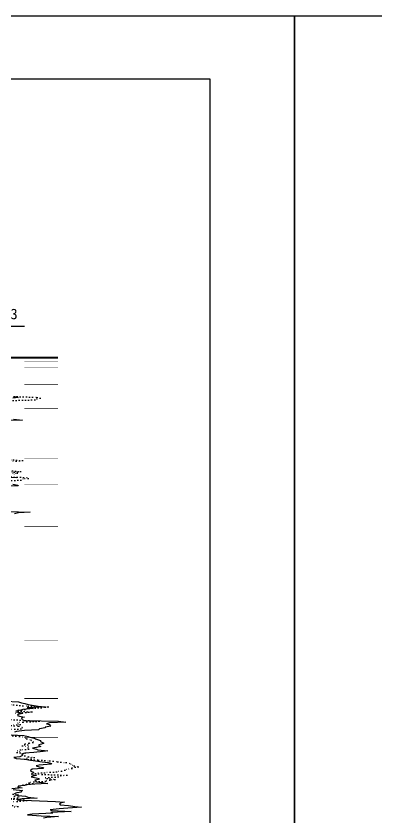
# Model space of a CAD drawing. Extents: x -37 to 3540, y -1485 to 297.
# Drawn here: x 402.7 to 488.3, y 106.8 to 297 of the extents above; entities that cross this region are included whole.
import ezdxf
from ezdxf.enums import TextEntityAlignment as Align

# ---------------------------------------------------------------- set-up
doc = ezdxf.new("R2010")
doc.units = 0
doc.linetypes.add('DOT', pattern=[6.35, 0, -6.35])
for name, color, linetype in [('CURVE', 200, 'CONTINUOUS'), ('FRAME', 7, 'CONTINUOUS'), ('HOLE', 41, 'CONTINUOUS'), ('STRATUM', 241, 'CONTINUOUS')]:
    doc.layers.add(name, color=color, linetype=linetype)
doc.styles.add('ST', font='')
doc.styles.get('ST').set_extended_font_data('SimSun')

msp = doc.modelspace()

# ---------------------------------------------------------------- linework, layer by layer
at = {"layer": 'CURVE', "color": 100, "linetype": 'DOT', "ltscale": 0.1}
for points in [[(402.24, 206.78), (407.71, 206.58), (408.45, 206.38), (407.63, 206.18), (407.16, 205.98), (398.93, 205.78)], [(401.38, 191.78), (404.25, 191.58), (401.78, 191.38)], [(401.86, 189.18), (403.78, 188.98), (401.04, 188.78), (402.98, 188.58), (402.06, 188.38)], [(400.08, 187.78), (405.31, 187.58), (405.58, 187.38), (404.41, 187.18), (403.88, 186.98), (400.42, 186.78)], [(401.37, 133.78), (402.89, 133.58), (405.63, 133.38), (410.33, 133.18), (408.7, 132.98), (405.36, 132.78), (404.83, 132.58), (403.05, 132.38), (403.19, 132.18), (406.47, 131.98), (404.16, 131.78), (402.52, 131.58)], [(401.52, 130.18), (405, 129.98), (408.24, 129.78), (404.36, 129.58), (403.04, 129.38), (403.29, 129.18), (403.66, 128.98), (401.57, 128.78), (403.39, 128.58), (404.14, 128.38), (404.16, 128.18), (403.87, 127.98), (401.22, 127.78)], [(401.21, 126.38), (403.51, 126.18), (404.84, 125.98), (404.98, 125.78), (405.25, 125.58), (406.26, 125.38), (406.31, 125.18), (406.81, 124.98), (406.71, 124.78), (405.72, 124.58), (404.77, 124.38), (405.53, 124.18), (404.23, 123.98), (405.65, 123.78), (405.51, 123.58), (405.55, 123.38), (405.7, 123.18), (403.75, 122.98), (402.97, 122.78), (403.65, 122.58), (403, 122.38), (404.96, 122.18), (404.28, 121.98), (404.27, 121.78), (404.77, 121.58), (405.71, 121.38), (407.01, 121.18), (405.3, 120.98), (404.83, 120.78), (408.08, 120.58), (410.77, 120.38), (412.61, 120.18), (414.65, 119.98), (415.45, 119.78), (415.68, 119.58), (416.11, 119.38), (416.52, 119.18), (417.46, 118.98), (416, 118.78), (415.97, 118.58), (414.7, 118.38), (414.28, 118.18), (413.53, 117.98), (412.32, 117.78), (409.49, 117.58), (407.35, 117.38), (408.93, 117.18), (414.8, 116.98), (413.39, 116.78), (412.7, 116.58), (409.64, 116.38), (410.07, 116.18), (411.91, 115.98), (410.74, 115.78), (409.67, 115.58), (406.94, 115.38), (405.8, 115.18), (406.71, 114.98), (405.11, 114.78), (403.75, 114.58), (403.66, 114.38), (403.14, 114.18), (402.48, 113.98)], [(401.27, 112.58), (403.19, 112.38), (402.77, 112.18), (402.37, 111.98), (403.47, 111.78), (403.03, 111.58), (400.75, 111.38), (404.64, 111.18), (405.2, 110.98), (402.95, 110.78), (401.8, 110.58)], [(401.92, 109.78), (403.11, 109.58), (402.29, 109.38)]]:
    msp.add_lwpolyline(points, dxfattribs=at)
at = {"layer": 'CURVE', "color": 30, "linetype": 'Continuous'}
for points in [[(402.54, 206.78), (403.26, 206.58), (401.99, 206.38)], [(402.11, 201.38), (404.27, 201.18), (398.41, 200.98)], [(399.02, 187.78), (402.86, 187.58), (396.87, 187.38)], [(401.99, 185.98), (403.11, 185.78), (403.25, 185.58), (394.75, 185.38)], [(397.79, 179.58), (406.06, 179.38), (403.34, 179.18), (402.38, 178.98)], [(400.24, 134.58), (403.29, 134.38), (404.05, 134.18), (404.83, 133.98), (405.62, 133.78), (406.56, 133.58), (407.95, 133.38), (409.66, 133.18), (405.33, 132.98), (406.86, 132.78), (404.34, 132.58), (403.88, 132.38), (402.71, 132.18)], [(402.67, 131.98), (404.16, 131.78), (404.35, 131.58), (403.13, 131.38), (403.1, 131.18), (403.54, 130.98), (404.71, 130.78), (403.99, 130.58), (404.12, 130.38), (404.17, 130.18), (404.66, 129.98), (412.83, 129.78), (414.52, 129.58), (410.62, 129.38), (409.94, 129.18), (410.71, 128.98), (410.75, 128.78), (411, 128.58), (409.66, 128.38), (409.65, 128.18), (408.29, 127.98), (408.08, 127.78), (404.72, 127.58), (402.85, 127.38), (402.39, 127.18)], [(401.55, 126.58), (404.53, 126.38), (405.62, 126.18), (406, 125.98), (407.13, 125.78), (407.37, 125.58), (408.07, 125.38), (408.55, 125.18), (408.49, 124.98), (408.98, 124.78), (409.32, 124.58), (408.76, 124.38), (408.09, 124.18), (408.11, 123.98), (408.6, 123.78), (407.57, 123.58), (406.6, 123.38), (407.61, 123.18), (407.92, 122.98), (410.29, 122.78), (409.12, 122.58), (406.97, 122.38), (404.83, 122.18), (404.02, 121.98), (404.34, 121.78), (404.13, 121.58), (403.6, 121.38), (402.22, 121.18), (402.74, 120.98), (404.79, 120.78), (406.16, 120.58), (407.3, 120.38), (408.92, 120.18), (410.32, 119.98), (411.13, 119.78), (411.09, 119.58), (408.21, 119.38), (407.49, 119.18), (408.22, 118.98), (409.22, 118.78), (409.05, 118.58), (406.56, 118.38), (406.23, 118.18), (406.13, 117.98), (406.67, 117.78), (406.98, 117.58), (406.49, 117.38), (406.38, 117.18), (407.58, 116.98), (406.77, 116.78), (406.32, 116.58), (407.52, 116.38), (408.23, 116.18), (408.03, 115.98), (407.16, 115.78), (407.48, 115.58), (407.6, 115.38), (409.43, 115.18), (410.24, 114.98), (405.62, 114.78), (404.73, 114.58), (403.25, 114.38), (403.33, 114.18), (404.21, 113.98), (401.73, 113.78)], [(402.05, 113.58), (404.23, 113.38), (403.89, 113.18), (404.04, 112.98), (402.94, 112.78), (402.27, 112.58)], [(402.42, 112.38), (403.26, 112.18), (404.98, 111.98), (405.52, 111.78), (407.76, 111.58), (404.19, 111.38), (402.96, 111.18), (406.38, 110.98), (412.12, 110.78), (414.25, 110.58), (413.29, 110.38), (413.01, 110.18), (413.15, 109.98), (415.16, 109.78), (416.66, 109.58), (418.26, 109.38), (415.04, 109.18), (412.97, 108.98), (410.82, 108.78), (411.23, 108.58), (415.78, 108.38), (410.99, 108.18), (411.35, 107.98), (406.51, 107.78), (405.47, 107.58), (408.7, 107.38), (412.82, 107.18), (409.99, 106.98), (409.24, 106.78)]]:
    msp.add_lwpolyline(points, dxfattribs=at)
at = {"layer": 'FRAME', "color": 245, "linetype": 'Continuous'}
for p, q in [((468.75, 297), (-37.39, 297)), ((468.75, 0), (468.75, 297))]:
    msp.add_line(p, q, dxfattribs=at)
at = {"layer": 'FRAME', "linetype": 'Continuous'}
for p, q in [((448.75, 282), (-17.39, 282)), ((448.75, 15), (448.75, 282))]:
    msp.add_line(p, q, dxfattribs=at)
at = {"layer": 'FRAME', "color": 245, "linetype": 'Continuous'}
msp.add_lwpolyline([(468.75, 0), (888.75, 0), (888.75, 297), (468.75, 297)], close=True, dxfattribs=at)
at = {"layer": 'HOLE', "linetype": 'Continuous'}
msp.add_lwpolyline([(394.71, 223.48), (404.71, 223.48)], dxfattribs=at)
at = {"layer": 'STRATUM', "linetype": 'Continuous'}
for points, const_width in [([(390.71, 215.99), (392.71, 215.98), (404.71, 215.98)], 0.5), ([(404.71, 215.98), (412.71, 215.98)], 0.5), ([(404.71, 214.98), (412.71, 214.98)], 0.1), ([(404.71, 213.58), (412.71, 213.58)], 0.1), ([(404.71, 209.58), (412.71, 209.58)], 0.2), ([(404.71, 203.98), (412.71, 203.98)], 0.1), ([(404.71, 192.18), (412.71, 192.18)], 0.1), ([(404.71, 185.98), (412.71, 185.98)], 0.1), ([(404.71, 175.98), (412.71, 175.98)], 0.2), ([(404.71, 148.98), (412.71, 148.98)], 0.1), ([(404.71, 135.18), (412.71, 135.18)], 0.2), ([(404.71, 125.98), (412.71, 125.98)], 0.2)]:
    msp.add_lwpolyline(points, dxfattribs=dict(at, const_width=const_width))

# ---------------------------------------------------------------- texts
at = {"layer": 'HOLE', "style": 'ST'}
msp.add_text('2.53', height=2.5, dxfattribs=at).set_placement((399.71, 226.36), align=Align.MIDDLE_CENTER)

doc.saveas('drawing.dxf')
